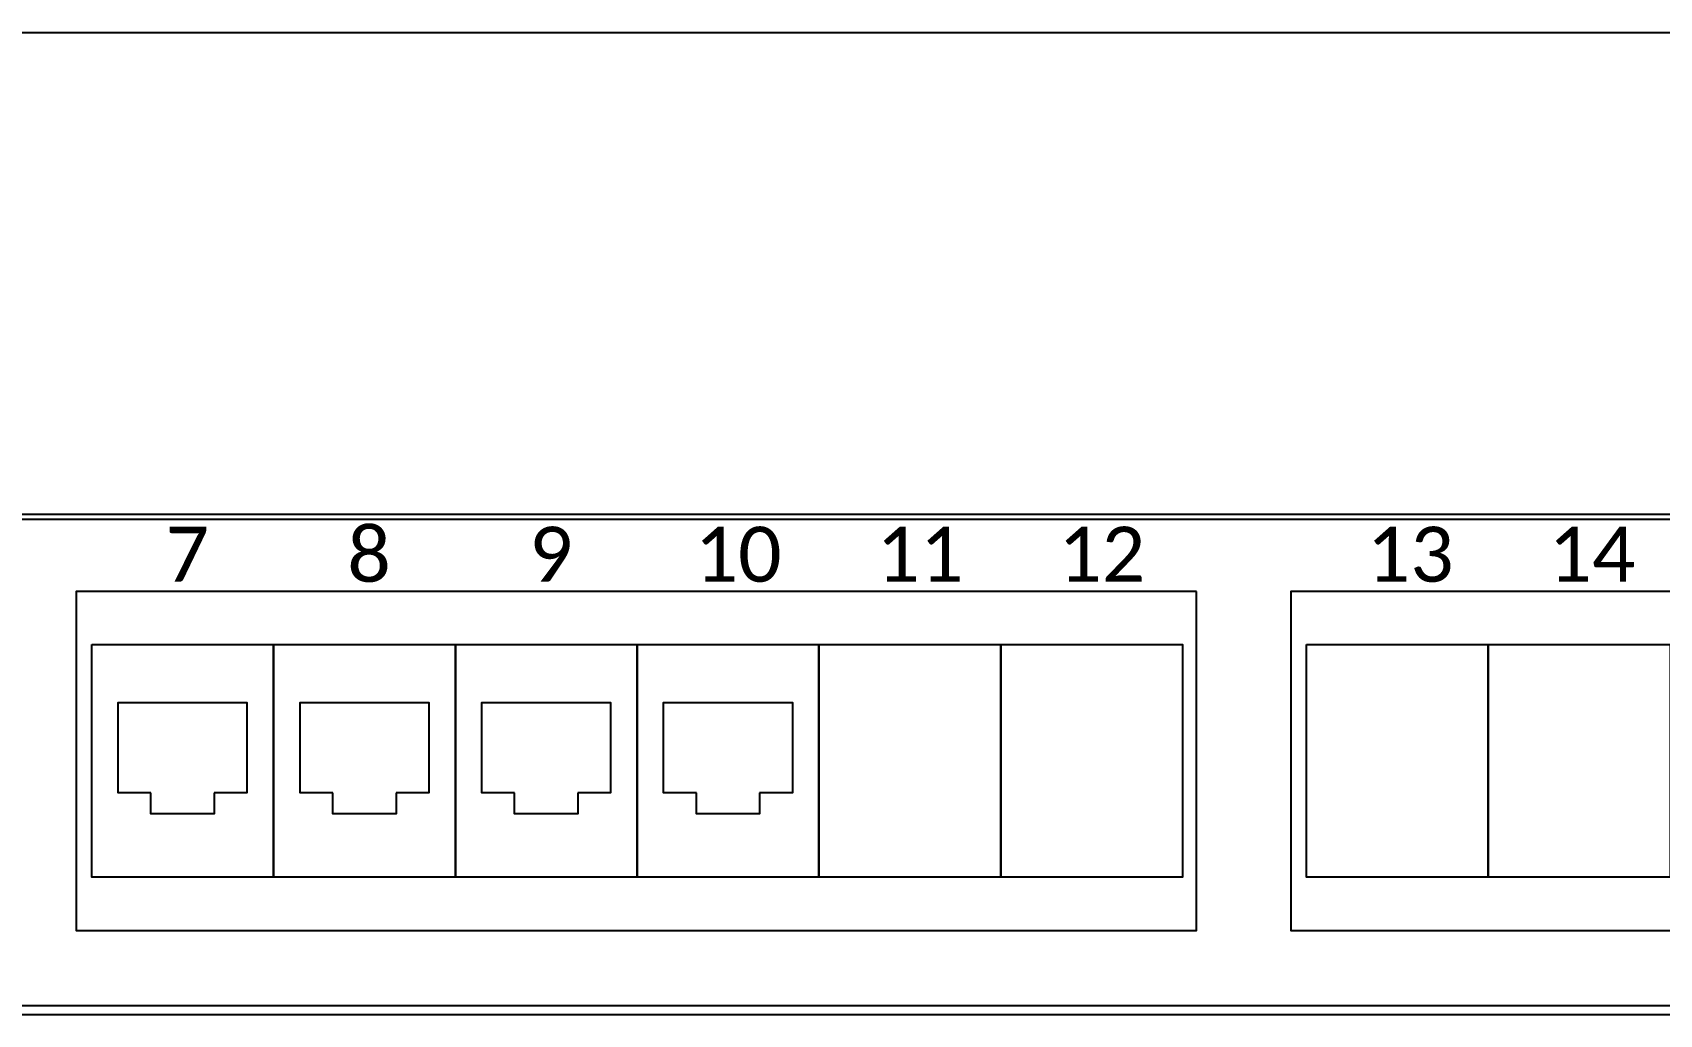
# Model space of a CAD drawing. Header units: millimetres. Extents: x 11355 to 11505, y 8083 to 8171.
# Drawn here: x 11363.44 to 11369.24, y 8106.78 to 8110.28 of the extents above; entities that cross this region are included whole.
import ezdxf

# ---------------------------------------------------------------- set-up
doc = ezdxf.new("R2010")
doc.units = ezdxf.units.MM
for name, color, linetype in [('Elem. Eléctricos - Termomagneticas', 7, 'Continuous'), ('Ordenador de Cables 1U', 7, 'Continuous'), ('Patchera 24P', 7, 'Continuous')]:
    doc.layers.add(name, color=color, linetype=linetype)
doc.styles.add('Calibri', font='calibri.ttf')

# ---------------------------------------------------------------- blocks, each defined once
blk = doc.blocks.new('Patchera Ethernet')
at = {"layer": 'Patchera 24P'}
for p, q in [((32972.7841, -3469.1847), (32955.4917, -3469.1847)), ((32972.7841, -3470.9358), (32955.4917, -3470.9358))]:
    blk.add_line(p, q, dxfattribs=at)
for points in [[(32963.9795, -3469.4592), (32959.9878, -3469.4592), (32959.9878, -3470.6674), (32963.9795, -3470.6674)], [(32968.3075, -3469.4592), (32964.3158, -3469.4592), (32964.3158, -3470.6674), (32968.3075, -3470.6674)], [(32960.0432, -3469.6483), (32960.6909, -3469.6483), (32960.6909, -3470.4778), (32960.0432, -3470.4778)], [(32960.6909, -3469.6483), (32961.3387, -3469.6483), (32961.3387, -3470.4778), (32960.6909, -3470.4778)], [(32961.3387, -3469.6483), (32961.9864, -3469.6483), (32961.9864, -3470.4778), (32961.3387, -3470.4778)], [(32961.9864, -3469.6483), (32962.6341, -3469.6483), (32962.6341, -3470.4778), (32961.9864, -3470.4778)], [(32962.6341, -3469.6483), (32963.2819, -3469.6483), (32963.2819, -3470.4778), (32962.6341, -3470.4778)], [(32963.2819, -3469.6483), (32963.9296, -3469.6483), (32963.9296, -3470.4778), (32963.2819, -3470.4778)], [(32964.3712, -3469.6483), (32965.0189, -3469.6483), (32965.0189, -3470.4778), (32964.3712, -3470.4778)], [(32965.0189, -3469.6483), (32965.6666, -3469.6483), (32965.6666, -3470.4778), (32965.0189, -3470.4778)]]:
    blk.add_lwpolyline(points, close=True, dxfattribs=at)
for points in [[(32960.2542, -3470.1771), (32960.1375, -3470.1771), (32960.1375, -3469.855), (32960.5963, -3469.855), (32960.5963, -3470.1771), (32960.4796, -3470.1771)], [(32960.9019, -3470.1771), (32960.7852, -3470.1771), (32960.7852, -3469.855), (32961.244, -3469.855), (32961.244, -3470.1771), (32961.1273, -3470.1771)], [(32961.5497, -3470.1771), (32961.433, -3470.1771), (32961.433, -3469.855), (32961.8917, -3469.855), (32961.8917, -3470.1771), (32961.775, -3470.1771)], [(32962.1974, -3470.1771), (32962.0807, -3470.1771), (32962.0807, -3469.855), (32962.5395, -3469.855), (32962.5395, -3470.1771), (32962.4227, -3470.1771)], [(32960.4796, -3470.1771), (32960.4796, -3470.2521), (32960.2542, -3470.2521), (32960.2542, -3470.1771)], [(32961.1273, -3470.1771), (32961.1273, -3470.2521), (32960.9019, -3470.2521), (32960.9019, -3470.1771)], [(32961.775, -3470.1771), (32961.775, -3470.2521), (32961.5497, -3470.2521), (32961.5497, -3470.1771)], [(32962.4227, -3470.1771), (32962.4227, -3470.2521), (32962.1974, -3470.2521), (32962.1974, -3470.1771)]]:
    blk.add_lwpolyline(points, dxfattribs=at)
at = {"layer": 'Patchera 24P', "attachment_point": 1, "style": 'Calibri'}
for s, insert, char_height in [('7', (32960.306, -3469.2287), 0.1963), ('8', (32960.9538, -3469.2287), 0.1963), ('9', (32961.6015, -3469.2287), 0.1963), ('10', (32962.1912, -3469.2287), 0.19628), ('11', (32962.8389, -3469.2287), 0.19628), ('12', (32963.4866, -3469.2287), 0.19628), ('13', (32964.5857, -3469.2287), 0.19628), ('14', (32965.2334, -3469.2287), 0.19628)]:
    blk.add_mtext_dynamic_manual_height_columns(s, width=0.558702, gutter_width=2.9442, heights=[0], dxfattribs=dict(at, insert=insert, char_height=char_height))
blk = doc.blocks.new('Ordenador de Cables 1U')
at = {"layer": 'Ordenador de Cables 1U'}
for p, q in [((-4.2738, 0), (12.9333, 0)), ((12.9333, -1.7363), (-4.2738, -1.7363))]:
    blk.add_line(p, q, dxfattribs=at)

msp = doc.modelspace()

# ---------------------------------------------------------------- block references
msp.add_blockref('Patchera Ethernet', (-21596.3906, 11577.7516))
at = {"layer": 'Elem. Eléctricos - Termomagneticas', "color": 7}
for p in [(11363.4302, 8110.2845), (11363.4302, 8106.7845)]:
    msp.add_blockref('Ordenador de Cables 1U', p, dxfattribs=at)

doc.saveas('drawing.dxf')
